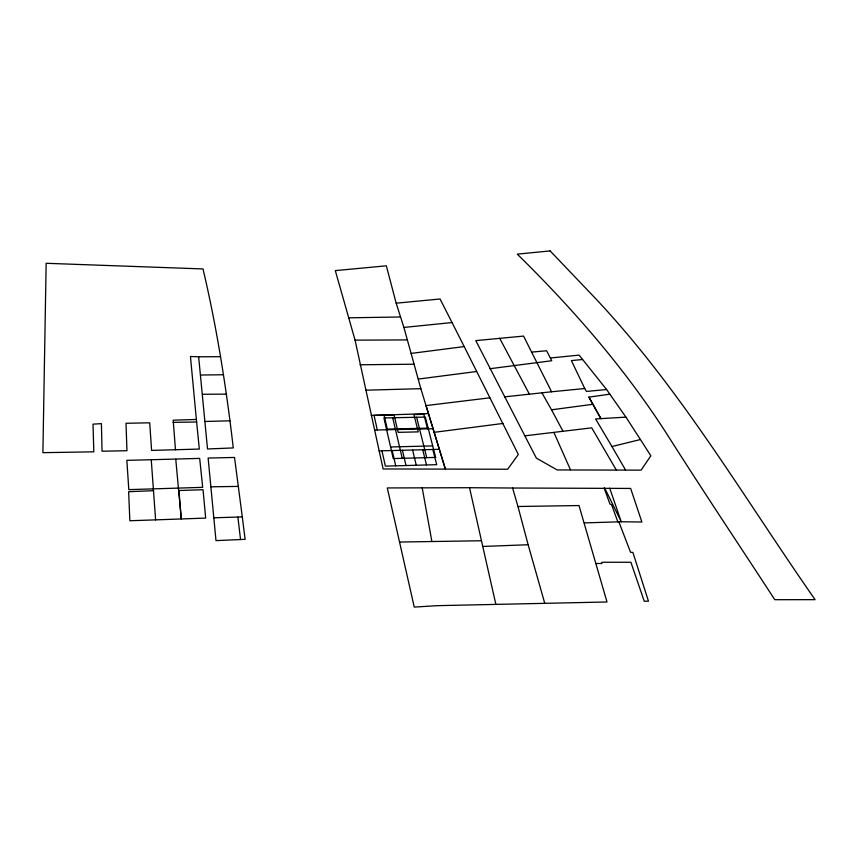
<?xml version="1.0" encoding="UTF-8"?>
<svg xmlns="http://www.w3.org/2000/svg" width="858" height="858" viewBox="0 0 858 858"><rect width="100%" height="100%" fill="white"/><g stroke="black" fill="none" stroke-linecap="round" stroke-linejoin="round"><path stroke-width="1.29" d="M175.761 459.223L181.274 519.015L178.947 490.519L203.035 489.714L205.673 518.093L155.609 519.862L151.244 459.738L126.845 460.338L128.807 489.628L202.692 487.344L199.678 458.397L151.244 459.738M175.472 449.785L173.177 420.195L196.375 419.455L199.324 449.066L151.598 450.407L149.7 422.812L126.008 423.273L126.952 450.718L102.038 451.211L101.405 423.637L93.007 424.152L93.822 451.823L42.9 452.67L46.15 263.288L203.003 268.94C216.892 327.874 226.319 387.795 233.279 447.93L207.518 448.981L198.648 356.789L190.444 356.488L196.375 419.455M625.932 417.127L595.602 418.94L611.947 446.514L640.443 439.553L650.836 455.802L641.119 470.141L557.174 469.937L536.357 458.14L475.793 340.615L523.562 336.089L551.576 391.774L584.738 388.524L586.454 391.452L606.585 389.532L625.932 417.127L640.443 439.553M616.248 469.927L591.72 427.842L525.032 435.81M588.92 397.147L600.922 418.629L588.92 397.147L609.845 394.165M504.601 396.868L551.576 391.774M542.084 393.103L551.522 409.802L592.878 404.29M411.25 353.399L464.21 346.578L518.339 454.483L507.657 469.24L383.108 468.961L355.073 340.154L335.306 270.613L386.336 265.819L396.171 303.185L403.904 327.434L420.849 388.674L445.281 468.822L426.029 405.587L489.886 397.812M418.382 379.054L476.544 371.514M434.459 432.293L502.992 423.455M489.886 368.736L551.737 360.735L546.61 350.761L531.745 352.091M550.525 357.979L579.096 355.115L606.585 389.532M544.691 603.11L528.131 544.744L482.754 546.449L469.53 487.719L387.301 487.945L414.253 607.089L437.087 605.673L607.003 601.984L579 505.544L517.964 506.499L512.601 488.02L469.53 487.719M403.904 327.434L452.037 322.554L464.21 346.578M582.603 359.502L571.396 360.596L584.738 388.524M396.171 303.185L440.047 298.992L452.037 322.554M213.964 517.803L242.299 516.902L245.12 539.339L215.991 540.626L208.129 458.054L234.524 457.443L242.299 516.902M153.582 490.679L128.636 491.698L129.848 520.742L155.609 519.862M371.257 415.411L428.228 413.642M584.352 522.908L621.267 521.761L641.87 522.007L630.651 488.438L512.601 488.02M365.669 390.197L420.849 388.674M204.901 421.482L229.933 420.806M390.583 446.986L432.7 445.913M379.107 450.89L439.253 449.324M238.395 486.4L210.961 486.818M399.517 542.041L481.252 540.755M386.475 429.097L428.153 428.163M374.496 430.051L432.893 428.732M196.675 421.975L173.123 422.372M348.798 317.803L400.504 316.999M200.89 375.021L223.337 374.753M360.038 364.779L414.135 364.21M220.399 356.692L198.648 356.789M355.073 340.154L407.4 339.907M202.477 394.272L226.48 394.133M595.806 563.491L601.866 563.502L601.769 562.43L602.863 562.247L630.898 562.258L644.251 601.265L648.455 601.168L632.882 552.402L630.576 552.284L618.843 521.836M611.947 446.514L625.45 469.873M499.667 338.288L529.525 394.412M551.522 409.802L563.03 431.338M604.708 488.084L621.267 521.761L609.706 488.17M553.957 432.593L570.463 469.755M604.139 488.073L609.931 504.011L611.593 504.826L617.846 521.814M517.964 506.499L528.131 544.744M427.552 428.85L423.831 414.35L413.942 414.553L418.264 431.885L398.166 432.346L394.058 414.95L374.045 415.358L377.316 429.987M432.829 449.485L436.711 464.671L385.381 466.13L381.96 450.815M416.613 417.267L426.737 457.657M422.726 449.753L426.512 464.961M412.58 450.021L416.28 465.25M402.413 450.278L406.016 465.54M392.707 417.76L402.252 458.322M384.062 415.154L387.43 429.761M392.203 450.547L395.72 465.83M482.754 546.449L495.849 604.279M422.211 487.902L431.842 541.269M237.881 517.117L240.54 539.532M550.128 250.911L517.267 254.14C572.629 308.419 623.873 367.374 665.99 432.604C701.554 488.781 738.491 544.015 774.806 599.699L815.1 599.656C744.058 497.94 681.188 389.575 595.784 298.756L550.128 250.911M435.649 457.411L393.243 458.569L383.923 417.943L425.311 417.085L435.649 457.411"/></g></svg>
